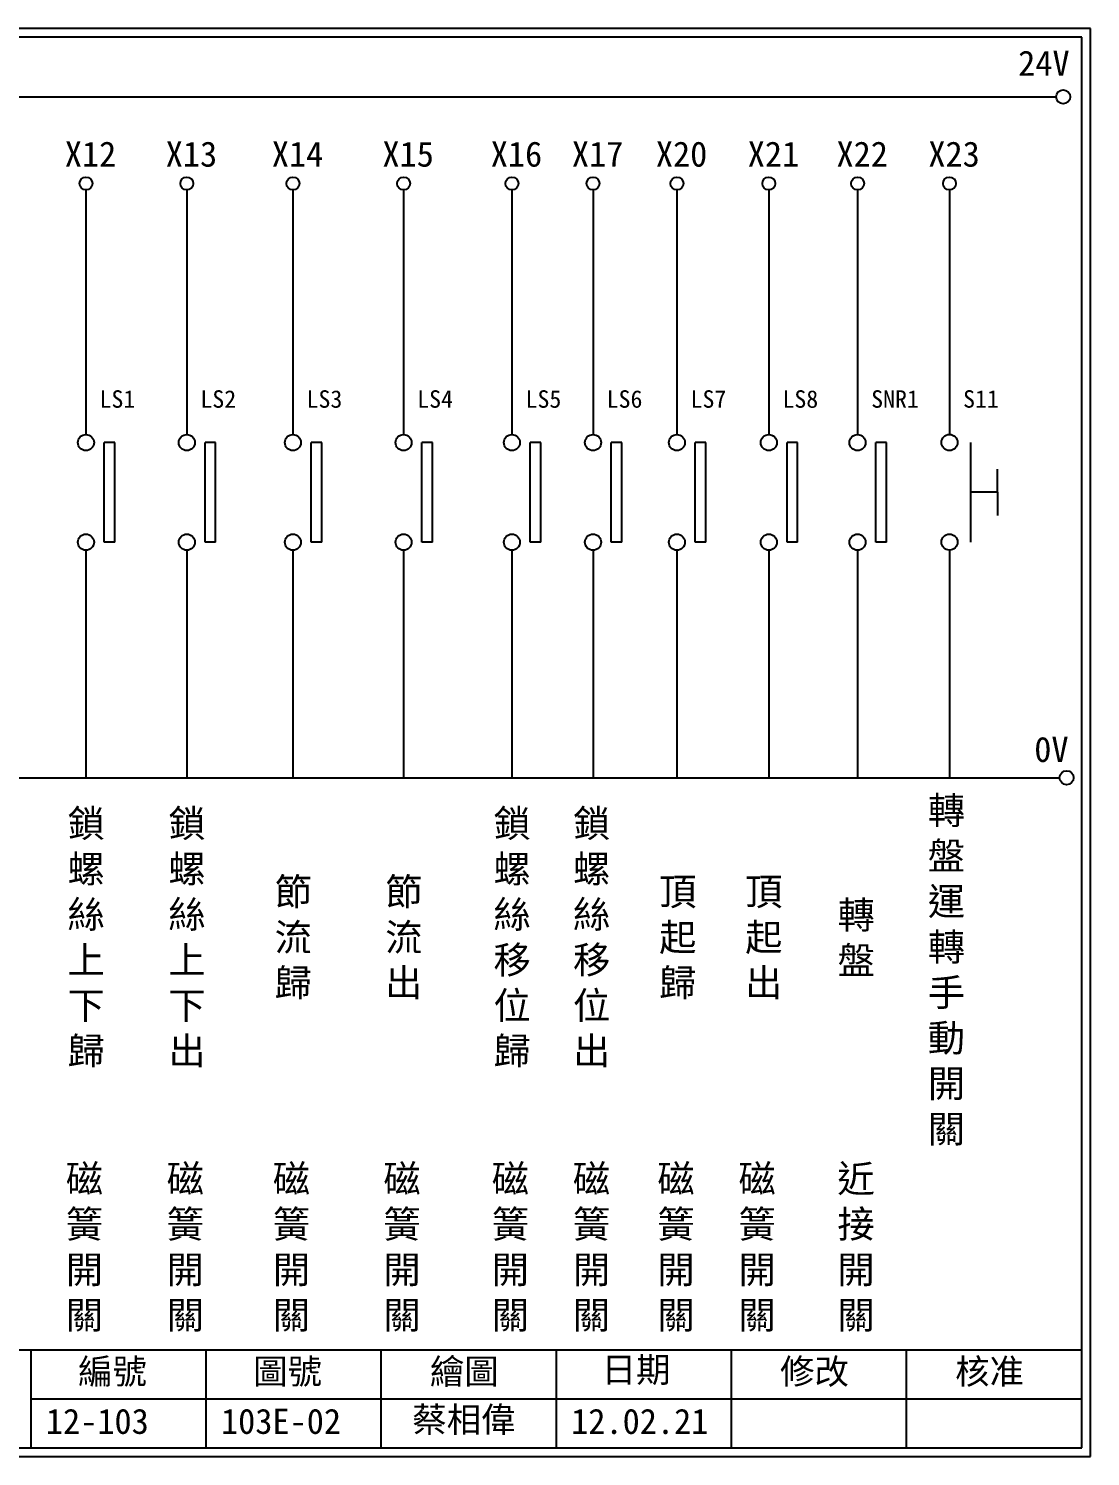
# Model space of a CAD drawing. Extents: x 325 to 612, y 3 to 207.
# Drawn here: x 460.7 to 612.3, y 3 to 207 of the extents above; entities that cross this region are included whole.
import ezdxf

# ---------------------------------------------------------------- set-up
doc = ezdxf.new("R2010")
doc.units = 0
doc.layers.get('0').update_dxf_attribs({"linetype": 'CONTINUOUS'})
doc.layers.add('圖框層', color=7, linetype='CONTINUOUS')
doc.layers.add('標尺寸層', color=3, linetype='CONTINUOUS')
doc.styles.add('CNS', font='romanc.shx', dxfattribs={"bigfont": 'chineset.shx'})
doc.styles.add('STSL', font='KAIU.TTF')

msp = doc.modelspace()

# ---------------------------------------------------------------- linework, layer by layer
for p, q in [((473.01, 147.83), (471.5, 147.83)), ((487.41, 147.83), (485.91, 147.83)), ((502.56, 147.83), (501.06, 147.83)), ((518.36, 147.83), (516.85, 147.83)), ((533.83, 147.83), (532.32, 147.83)), ((545.41, 147.83), (543.9, 147.83)), ((557.39, 147.83), (555.89, 147.83)), ((570.51, 147.83), (569.01, 147.83)), ((583.18, 147.83), (581.67, 147.83)), ((599.06, 140.73), (599.06, 144.04)), ((599.06, 140.73), (599.06, 137.42)), ((473.01, 133.6), (471.5, 133.6)), ((487.41, 133.6), (485.91, 133.6)), ((502.56, 133.6), (501.06, 133.6)), ((518.36, 133.6), (516.85, 133.6)), ((533.83, 133.6), (532.32, 133.6)), ((545.41, 133.6), (543.9, 133.6)), ((557.39, 133.6), (555.89, 133.6)), ((570.51, 133.6), (569.01, 133.6)), ((583.18, 133.6), (581.67, 133.6))]:
    msp.add_line(p, q)
for centre in [(608.44, 197.22), (608.92, 99.96)]:
    msp.add_circle(centre, 1)
at = {"layer": '圖框層', "color": 7}
for p, q in [((612.32, 206.97), (325.32, 206.97)), ((612.32, 3), (612.32, 206.97)), ((611.07, 205.72), (326.57, 205.72)), ((611.07, 4.25), (611.07, 205.72)), ((326.57, 18.25), (611.07, 18.25)), ((461.07, 4.25), (461.07, 18.25)), ((486.07, 4.25), (486.07, 18.25)), ((511.07, 4.25), (511.07, 18.25)), ((536.07, 4.25), (536.07, 18.25)), ((561.07, 4.25), (561.07, 18.25)), ((586.07, 4.25), (586.07, 18.25)), ((461.07, 11.25), (611.07, 11.25)), ((326.57, 4.25), (611.07, 4.25)), ((325.32, 3), (612.32, 3))]:
    msp.add_line(p, q, dxfattribs=at)
at = {"layer": '標尺寸層', "color": 7}
for p, q in [((329.84, 197.22), (607.44, 197.22)), ((468.9, 183.91), (468.9, 148.99)), ((483.3, 183.91), (483.3, 148.99)), ((498.45, 183.91), (498.45, 148.99)), ((514.25, 183.91), (514.25, 148.99)), ((529.72, 183.91), (529.72, 148.99)), ((541.3, 183.91), (541.3, 148.99)), ((553.28, 183.91), (553.28, 148.99)), ((566.4, 183.91), (566.4, 148.99)), ((579.07, 183.91), (579.07, 148.99)), ((592.19, 183.91), (592.19, 148.99)), ((471.5, 133.6), (471.5, 147.83)), ((473.01, 133.6), (473.01, 147.83)), ((485.91, 133.6), (485.91, 147.83)), ((487.41, 133.6), (487.41, 147.83)), ((501.06, 133.6), (501.06, 147.83)), ((502.56, 133.6), (502.56, 147.83)), ((516.85, 133.6), (516.85, 147.83)), ((518.36, 133.6), (518.36, 147.83)), ((532.32, 133.6), (532.32, 147.83)), ((533.83, 133.6), (533.83, 147.83)), ((543.9, 133.6), (543.9, 147.83)), ((545.41, 133.6), (545.41, 147.83)), ((555.89, 133.6), (555.89, 147.83)), ((557.39, 133.6), (557.39, 147.83)), ((569.01, 133.6), (569.01, 147.83)), ((570.51, 133.6), (570.51, 147.83)), ((581.67, 133.6), (581.67, 147.83)), ((583.18, 133.6), (583.18, 147.83)), ((595.2, 147.84), (595.2, 133.61)), ((599.06, 140.73), (595.2, 140.73)), ((468.9, 132.46), (468.9, 99.96)), ((468.9, 132.45), (468.9, 99.96)), ((483.3, 132.46), (483.3, 99.96)), ((483.3, 132.45), (483.3, 99.96)), ((498.45, 132.46), (498.45, 99.96)), ((498.45, 132.45), (498.45, 99.96)), ((514.25, 132.46), (514.25, 99.96)), ((514.25, 132.45), (514.25, 99.96)), ((529.72, 132.46), (529.72, 99.96)), ((529.72, 132.45), (529.72, 99.96)), ((541.3, 132.46), (541.3, 99.96)), ((541.3, 132.45), (541.3, 99.96)), ((553.28, 132.46), (553.28, 99.96)), ((553.28, 132.45), (553.28, 99.96)), ((566.4, 132.46), (566.4, 99.96)), ((566.4, 132.45), (566.4, 99.96)), ((579.07, 132.46), (579.07, 99.96)), ((579.07, 132.45), (579.07, 99.96)), ((592.19, 132.46), (592.19, 99.96)), ((330.05, 99.96), (607.92, 99.96))]:
    msp.add_line(p, q, dxfattribs=at)
for centre, radius in [((468.9, 184.83), 0.92), ((483.3, 184.83), 0.92), ((498.45, 184.83), 0.92), ((514.25, 184.83), 0.92), ((529.72, 184.83), 0.92), ((541.3, 184.83), 0.92), ((553.28, 184.83), 0.92), ((566.4, 184.83), 0.92), ((579.07, 184.83), 0.92), ((592.19, 184.83), 0.92), ((468.9, 147.83), 1.15), ((483.3, 147.83), 1.15), ((498.45, 147.83), 1.15), ((514.25, 147.83), 1.15), ((529.72, 147.83), 1.15), ((541.3, 147.83), 1.15), ((553.28, 147.83), 1.15), ((566.4, 147.83), 1.15), ((579.07, 147.83), 1.15), ((592.19, 147.84), 1.15), ((468.9, 133.6), 1.15), ((483.3, 133.6), 1.15), ((498.45, 133.6), 1.15), ((514.25, 133.6), 1.15), ((529.72, 133.6), 1.15), ((541.3, 133.6), 1.15), ((553.28, 133.6), 1.15), ((566.4, 133.6), 1.15), ((579.07, 133.6), 1.15), ((592.19, 133.61), 1.15)]:
    msp.add_circle(centre, radius, dxfattribs=at)

# ---------------------------------------------------------------- texts
at = {"layer": '圖框層', "color": 4, "style": 'STSL'}
for s, height, p in [('24V', 3.6, (602, 200.22)), ('X12', 3.6, (465.88, 187.24)), ('X13', 3.6, (480.29, 187.24)), ('X14', 3.6, (495.44, 187.24)), ('X15', 3.6, (511.23, 187.24)), ('X16', 3.6, (526.7, 187.24)), ('X17', 3.6, (538.28, 187.24)), ('X20', 3.6, (550.27, 187.24)), ('X21', 3.6, (563.39, 187.24)), ('X22', 3.6, (576.06, 187.24)), ('X23', 3.6, (589.18, 187.24)), ('LS1', 2.5, (470.84, 152.8)), ('LS2', 2.5, (485.25, 152.8)), ('LS3', 2.5, (500.4, 152.8)), ('LS4', 2.5, (516.2, 152.8)), ('LS5', 2.5, (531.67, 152.8)), ('LS6', 2.5, (543.25, 152.8)), ('LS7', 2.5, (555.23, 152.8)), ('LS8', 2.5, (568.35, 152.8)), ('SNR1', 2.5, (581.02, 152.8)), ('S11', 2.5, (594.14, 152.81)), ('0V', 3.6, (604.3, 102.2)), ('編號', 3.6, (467.78, 13.34)), ('圖號', 3.6, (492.78, 13.34)), ('繪圖', 3.6, (518.01, 13.34)), ('日期', 3.6, (542.54, 13.59)), ('修改', 3.6, (568.01, 13.34)), ('核准', 3.6, (593.01, 13.34)), ('蔡相偉', 3.6, (515.5, 6.47)), ('12-103', 3.6, (463.18, 6.22)), ('103E-02', 3.6, (488.18, 6.22)), ('12.02.21', 3.6, (538.18, 6.22))]:
    msp.add_text(s, height=height, dxfattribs=at).set_placement(p)
at = {"layer": '標尺寸層', "color": 7, "char_height": 3.9, "width": 4.9608, "style": 'CNS'}
for s, insert, attachment_point in [('{\\fDFKai-SB|b0|i0|c136|p65;鎖螺絲上下歸}', (468.93, 76.97), 5), ('{\\fDFKai-SB|b0|i0|c136|p65;鎖螺絲上下出}', (483.33, 76.97), 5), ('{\\fDFKai-SB|b0|i0|c136|p65;鎖螺絲移位歸}', (529.75, 76.97), 5), ('{\\fDFKai-SB|b0|i0|c136|p65;鎖螺絲移位出}', (541.11, 76.97), 5), ('{\\fDFKai-SB|b0|i0|c136|p65;轉盤運轉手動開關}', (589.1, 97.23), 1), ('{\\fDFKai-SB|b0|i0|c136|p65;節流歸}', (498.49, 76.97), 5), ('{\\fDFKai-SB|b0|i0|c136|p65;節流出}', (514.28, 76.97), 5), ('{\\fDFKai-SB|b0|i0|c136|p65;頂起歸}', (553.4, 76.97), 5), ('{\\fDFKai-SB|b0|i0|c136|p65;頂起出}', (565.68, 76.97), 5), ('{\\fDFKai-SB|b0|i0|c136|p65;轉盤}', (578.88, 76.97), 5), ('{\\fDFKai-SB|b0|i0|c136|p65;磁簧開關}', (468.68, 32.72), 5), ('{\\fDFKai-SB|b0|i0|c136|p65;磁簧開關}', (483.09, 32.72), 5), ('{\\fDFKai-SB|b0|i0|c136|p65;磁簧開關}', (498.24, 32.72), 5), ('{\\fDFKai-SB|b0|i0|c136|p65;磁簧開關}', (514.03, 32.72), 5), ('{\\fDFKai-SB|b0|i0|c136|p65;磁簧開關}', (529.5, 32.72), 5), ('{\\fDFKai-SB|b0|i0|c136|p65;磁簧開關}', (541.08, 32.72), 5), ('{\\fDFKai-SB|b0|i0|c136|p65;磁簧開關}', (553.15, 32.72), 5), ('{\\fDFKai-SB|b0|i0|c136|p65;磁簧開關}', (564.73, 32.72), 5), ('{\\fDFKai-SB|b0|i0|c136|p65;近接開關}', (578.85, 32.72), 5)]:
    msp.add_mtext(s, dxfattribs=dict(at, insert=insert, attachment_point=attachment_point))

doc.saveas('drawing.dxf')
